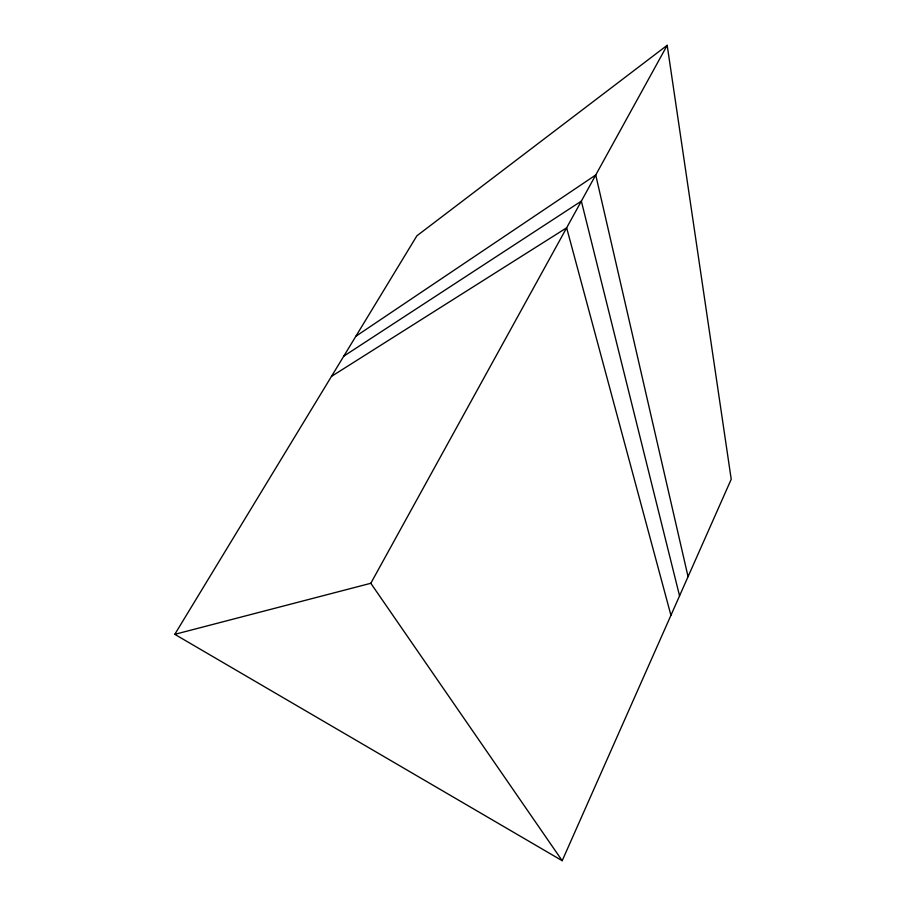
<?xml version="1.0" encoding="UTF-8"?>
<svg xmlns="http://www.w3.org/2000/svg" width="906" height="906" viewBox="0 0 906 906"><rect width="100%" height="100%" fill="white"/><g stroke="black" fill="none" stroke-linecap="round" stroke-linejoin="round"><path stroke-width="1.36" d="M562.196 860.7L731.221 479.263L667.19 45.3L416.885 235.809L174.779 634.336L562.196 860.7L370.814 583.283L667.19 45.3M355.832 336.296L595.74 174.994L688.062 576.68M343.748 356.194L581.346 201.132L679.557 595.865M331.471 376.398L566.646 227.814L670.938 615.31M174.779 634.336L370.814 583.283"/></g></svg>
